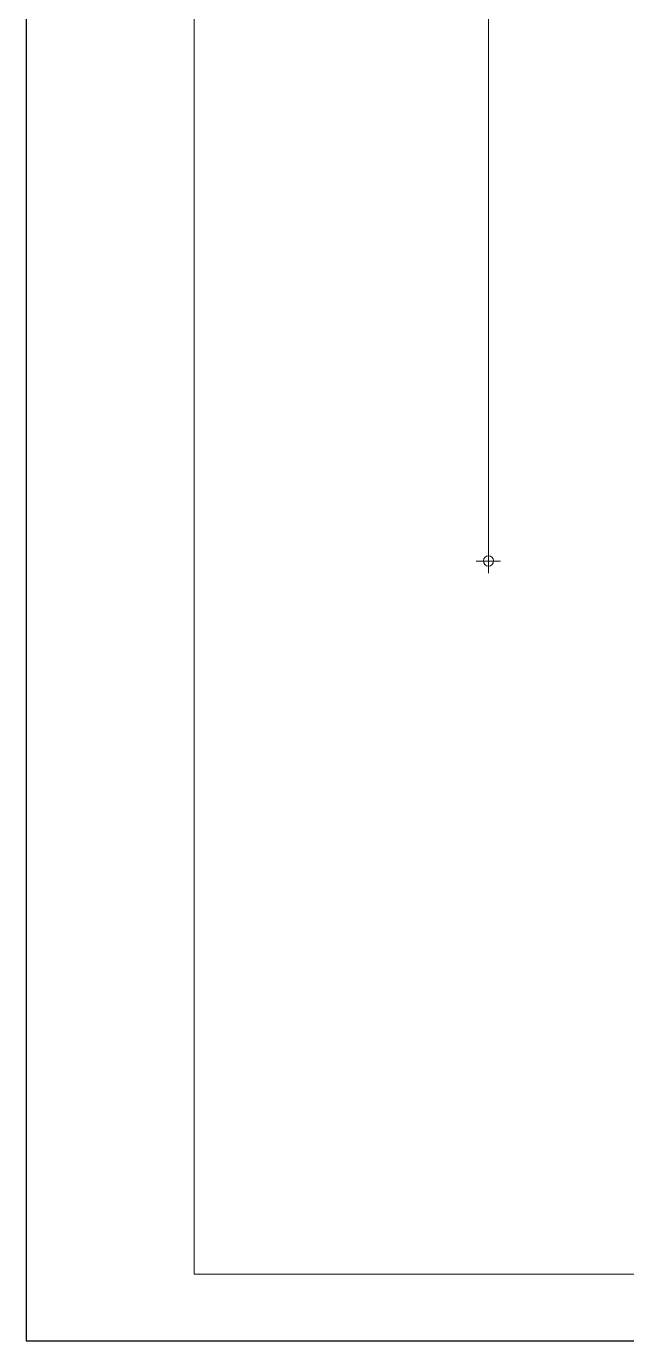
# Model space of a CAD drawing. Header units: millimetres. Extents: x 2928 to 3112, y 1220 to 1280.
# Drawn here: x 3028.04 to 3036.92, y 1220.91 to 1240.34 of the extents above; entities that cross this region are included whole.
import ezdxf
from ezdxf.xclip import XClip

# ---------------------------------------------------------------- set-up
doc = ezdxf.new("R2010")
doc.units = ezdxf.units.MM

# ---------------------------------------------------------------- blocks, each defined once
blk = doc.blocks.new('MF14B49E0')
at = {"color": 7, "linetype": 'Continuous', "lineweight": 9, "true_color": 0x000007}
blk.add_lwpolyline([(840.03, 593.45), (0, 593.45), (0, 0.23), (840.03, 0.23)], close=True, dxfattribs=at)

msp = doc.modelspace()

# ---------------------------------------------------------------- linework, layer by layer
at = {"color": 7, "linetype": 'Continuous', "lineweight": 9, "true_color": 0x000007}
msp.add_lwpolyline([(3111.04942, 1279.22812), (3030.52665, 1279.22812), (3030.52665, 1221.89096), (3111.04942, 1221.89096)], close=True, dxfattribs=at)
at = {"color": 253, "linetype": 'Continuous', "lineweight": 5, "true_color": 0x9a9a9a}
msp.add_lwpolyline([(3034.87664, 1254.44476), (3034.87664, 1232.584), (3034.87664, 1232.584)], dxfattribs=at)
at = {"color": 7, "linetype": 'Continuous', "lineweight": 20, "true_color": 0x000007}
for points in [[(3034.87664, 1232.61377), (3034.87664, 1232.2532), (3034.87664, 1232.2532)], [(3035.05693, 1232.43348), (3034.69636, 1232.43348), (3034.69636, 1232.43348)]]:
    msp.add_lwpolyline(points, dxfattribs=at)
msp.add_open_spline([(3034.8783, 1232.35905), (3034.91965, 1232.35905), (3034.95273, 1232.39379), (3034.95273, 1232.43514), (3034.95273, 1232.43514), (3034.95273, 1232.47649), (3034.91965, 1232.50957), (3034.8783, 1232.50957), (3034.8783, 1232.50957), (3034.83695, 1232.50957), (3034.80221, 1232.47649), (3034.80221, 1232.43514), (3034.80221, 1232.43514), (3034.80221, 1232.39379), (3034.83695, 1232.35905), (3034.8783, 1232.35905)], degree=3, knots=[0, 0, 0, 0, 0.0625, 0.0625, 0.0625, 0.062501, 0.125, 0.125, 0.125, 0.125001, 0.1875, 0.1875, 0.1875, 0.187501, 1, 1, 1, 1], dxfattribs=at)

# ---------------------------------------------------------------- block references
at = {"color": 7, "true_color": 0xffffff}
ref = msp.add_blockref('MF14B49E0', (3028.04236, 1220.88198), dxfattribs=dict(at, xscale=0.1, yscale=0.1, zscale=0.1))
XClip(ref).set_block_clipping_path([(0, 0.2320201385), (841.02, 594.08)])

doc.saveas('drawing.dxf')
